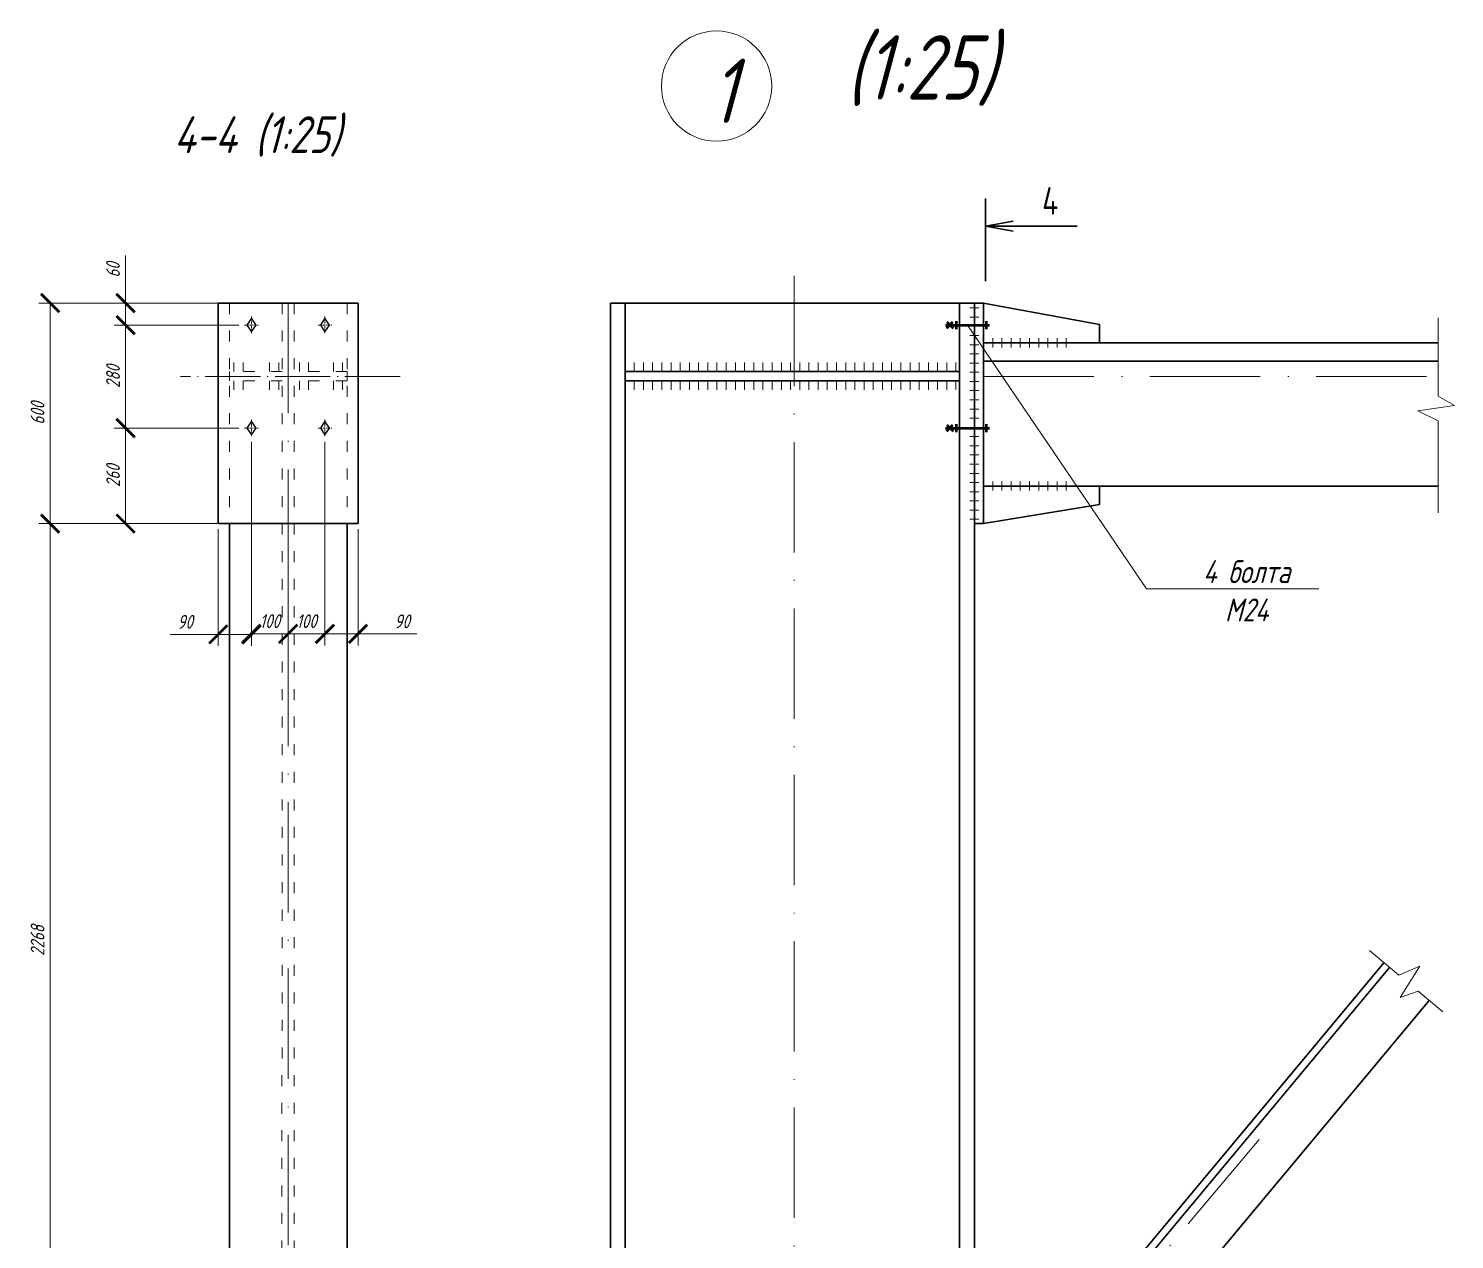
# Model space of a CAD drawing. Header units: millimetres. Extents: x 1665 to 4316, y 443 to 1647.
# Drawn here: x 1967.9 to 2123.1, y 1345.9 to 1477.6 of the extents above; entities that cross this region are included whole.
import ezdxf

# ---------------------------------------------------------------- set-up
doc = ezdxf.new("R2010")
doc.units = ezdxf.units.MM
for name, pattern in [('ACAD_ISO03W100', [30, 12, -18]), ('ACAD_ISO04W100', [30, 24, -3, 0, -3]), ('ACAD_ISO10W100', [18, 12, -3, 0, -3])]:
    doc.linetypes.add(name, pattern=pattern)
doc.layers.get('0').update_dxf_attribs({"lineweight": 18})
doc.styles.get("Standard").update_dxf_attribs({"font": 'romans.shx', "width": 0.75, "oblique": 15, "height": 1.5})
doc.dimstyles.new('ISO-25', dxfattribs={"dimtxt": 1.5, "dimasz": 2, "dimexe": 1.25, "dimexo": 0.625, "dimtad": 1, "dimtxsty": 'Standard', "dimblk": 'ARCHTICK', "dimcen": 2.5, "dimadec": 0, "dimazin": 0, "dimtfac": 1, "dimtmove": 0, "dimatfit": 3, "dimldrblk": 'NONE', "dimfxl": 1, "dimlwd": 18, "dimlwe": 18, "dimarcsym": 0})

# ---------------------------------------------------------------- blocks, each defined once
blk = doc.blocks.new('_ArchTick')
at = {"color": 0, "linetype": 'ByBlock', "const_width": 0.15}
blk.add_lwpolyline([(-0.5, -0.5), (0.5, 0.5)], dxfattribs=at)
blk = doc.blocks.new('*D242')
at = {"color": 0, "lineweight": 18, "transparency": 16777216}
for p, q in [((1990.79, 1445.37), (1977.24, 1445.37)), ((1978.49, 1445.37), (1978.49, 1434.17)), ((1990.17, 1434.17), (1977.24, 1434.17))]:
    blk.add_line(p, q, dxfattribs=at)
at = {"layer": 'Defpoints', "color": 0, "transparency": 16777216}
for p in [(1991.42, 1445.37), (1978.49, 1434.17), (1990.79, 1434.17)]:
    blk.add_point(p, dxfattribs=at)
at = {"color": 0, "lineweight": 18, "transparency": 16777216, "xscale": 2, "yscale": 2, "zscale": 2}
for p, rotation in [((1978.49, 1445.37), 90), ((1978.49, 1434.17), 270)]:
    blk.add_blockref('_ArchTick', p, dxfattribs=dict(at, rotation=rotation))
at = {"color": 0, "transparency": 16777216, "insert": (1977.12, 1439.77), "char_height": 1.5, "attachment_point": 5, "rotation": 90}
blk.add_mtext('280', dxfattribs=at)
blk = doc.blocks.new('_None')
blk = doc.blocks.new('*D243')
at = {"color": 0, "lineweight": 18, "transparency": 16777216}
for p, q in [((1978.49, 1447.77), (1978.49, 1452.95)), ((1989.95, 1447.77), (1977.24, 1447.77)), ((1978.49, 1445.37), (1978.49, 1447.77)), ((1990.17, 1445.37), (1977.24, 1445.37))]:
    blk.add_line(p, q, dxfattribs=at)
at = {"layer": 'Defpoints', "color": 0, "transparency": 16777216}
for p in [(1978.49, 1447.77), (1990.57, 1447.77), (1990.79, 1445.37)]:
    blk.add_point(p, dxfattribs=at)
at = {"color": 0, "lineweight": 18, "transparency": 16777216, "xscale": 2, "yscale": 2, "zscale": 2}
for p, rotation in [((1978.49, 1447.77), 90), ((1978.49, 1445.37), 270)]:
    blk.add_blockref('_ArchTick', p, dxfattribs=dict(at, rotation=rotation))
at = {"color": 0, "transparency": 16777216, "insert": (1977.12, 1451.36), "char_height": 1.5, "attachment_point": 5, "rotation": 90}
blk.add_mtext('60', dxfattribs=at)
blk = doc.blocks.new('*D244')
at = {"color": 0, "lineweight": 18, "transparency": 16777216}
for p, q in [((1990.79, 1434.17), (1977.24, 1434.17)), ((1978.49, 1434.17), (1978.49, 1423.77)), ((1989.95, 1423.77), (1977.24, 1423.77))]:
    blk.add_line(p, q, dxfattribs=at)
at = {"layer": 'Defpoints', "color": 0, "transparency": 16777216}
for p in [(1991.42, 1434.17), (1978.49, 1423.77), (1990.57, 1423.77)]:
    blk.add_point(p, dxfattribs=at)
at = {"color": 0, "lineweight": 18, "transparency": 16777216, "xscale": 2, "yscale": 2, "zscale": 2}
for p, rotation in [((1978.49, 1434.17), 90), ((1978.49, 1423.77), 270)]:
    blk.add_blockref('_ArchTick', p, dxfattribs=dict(at, rotation=rotation))
at = {"color": 0, "transparency": 16777216, "insert": (1977.12, 1428.97), "char_height": 1.5, "attachment_point": 5, "rotation": 90}
blk.add_mtext('260', dxfattribs=at)
blk = doc.blocks.new('*D245')
at = {"color": 0, "lineweight": 18, "transparency": 16777216}
for p, q in [((1987.95, 1447.77), (1969.03, 1447.77)), ((1970.28, 1447.77), (1970.28, 1423.77)), ((1987.95, 1423.77), (1969.03, 1423.77))]:
    blk.add_line(p, q, dxfattribs=at)
at = {"layer": 'Defpoints', "color": 0, "transparency": 16777216}
for p in [(1988.57, 1447.77), (1970.28, 1423.77), (1988.57, 1423.77)]:
    blk.add_point(p, dxfattribs=at)
at = {"color": 0, "lineweight": 18, "transparency": 16777216, "xscale": 2, "yscale": 2, "zscale": 2}
for p, rotation in [((1970.28, 1447.77), 90), ((1970.28, 1423.77), 270)]:
    blk.add_blockref('_ArchTick', p, dxfattribs=dict(at, rotation=rotation))
at = {"color": 0, "transparency": 16777216, "insert": (1968.91, 1435.77), "char_height": 1.5, "attachment_point": 5, "rotation": 90}
blk.add_mtext('600', dxfattribs=at)
blk = doc.blocks.new('*D246')
at = {"color": 0, "lineweight": 18, "transparency": 16777216}
for p, q in [((2000.17, 1424.9), (2000.17, 1410.52)), ((2003.77, 1423.15), (2003.77, 1410.52)), ((2000.17, 1411.77), (2003.77, 1411.77)), ((2003.77, 1411.77), (2010.18, 1411.77))]:
    blk.add_line(p, q, dxfattribs=at)
at = {"layer": 'Defpoints', "color": 0, "transparency": 16777216}
for p in [(2000.17, 1425.52), (2003.77, 1423.77), (2003.77, 1411.77)]:
    blk.add_point(p, dxfattribs=at)
at = {"color": 0, "lineweight": 18, "transparency": 16777216, "xscale": 2, "yscale": 2, "zscale": 2, "rotation": 180}
blk.add_blockref('_ArchTick', (2000.17, 1411.77), dxfattribs=at)
at = {"color": 0, "lineweight": 18, "transparency": 16777216, "xscale": 2, "yscale": 2, "zscale": 2}
blk.add_blockref('_ArchTick', (2003.77, 1411.77), dxfattribs=at)
at = {"color": 0, "transparency": 16777216, "insert": (2008.57, 1413.14), "char_height": 1.5, "attachment_point": 5}
blk.add_mtext('90', dxfattribs=at)
blk = doc.blocks.new('*D247')
at = {"color": 0, "lineweight": 18, "transparency": 16777216}
for p, q in [((1992.17, 1424.9), (1992.17, 1410.47)), ((1988.57, 1423.15), (1988.57, 1410.47)), ((1988.57, 1411.72), (1983.34, 1411.72)), ((1992.17, 1411.72), (1988.57, 1411.72))]:
    blk.add_line(p, q, dxfattribs=at)
at = {"layer": 'Defpoints', "color": 0, "transparency": 16777216}
for p in [(1992.17, 1425.52), (1988.57, 1423.77), (1988.57, 1411.72)]:
    blk.add_point(p, dxfattribs=at)
at = {"color": 0, "lineweight": 18, "transparency": 16777216, "xscale": 2, "yscale": 2, "zscale": 2, "rotation": 180}
blk.add_blockref('_ArchTick', (1988.57, 1411.72), dxfattribs=at)
at = {"color": 0, "lineweight": 18, "transparency": 16777216, "xscale": 2, "yscale": 2, "zscale": 2}
blk.add_blockref('_ArchTick', (1992.17, 1411.72), dxfattribs=at)
at = {"color": 0, "transparency": 16777216, "insert": (1984.96, 1413.09), "char_height": 1.5, "attachment_point": 5}
blk.add_mtext('90', dxfattribs=at)
blk = doc.blocks.new('*D248')
at = {"color": 0, "lineweight": 18, "transparency": 16777216}
for p, q in [((1992.17, 1432.66), (1992.17, 1410.53)), ((1996.17, 1423.15), (1996.17, 1410.53)), ((1992.17, 1411.78), (1996.17, 1411.78))]:
    blk.add_line(p, q, dxfattribs=at)
at = {"layer": 'Defpoints', "color": 0, "transparency": 16777216}
for p in [(1992.17, 1433.29), (1996.17, 1423.77), (1996.17, 1411.78)]:
    blk.add_point(p, dxfattribs=at)
at = {"color": 0, "lineweight": 18, "transparency": 16777216, "xscale": 2, "yscale": 2, "zscale": 2, "rotation": 180}
blk.add_blockref('_ArchTick', (1992.17, 1411.78), dxfattribs=at)
at = {"color": 0, "lineweight": 18, "transparency": 16777216, "xscale": 2, "yscale": 2, "zscale": 2}
blk.add_blockref('_ArchTick', (1996.17, 1411.78), dxfattribs=at)
at = {"color": 0, "transparency": 16777216, "insert": (1994.17, 1413.16), "char_height": 1.5, "attachment_point": 5}
blk.add_mtext('100', dxfattribs=at)
blk = doc.blocks.new('*D249')
at = {"color": 0, "lineweight": 18, "transparency": 16777216}
for p, q in [((2000.17, 1432.66), (2000.17, 1410.53)), ((1996.17, 1423.15), (1996.17, 1410.53)), ((1996.17, 1411.78), (2000.17, 1411.78))]:
    blk.add_line(p, q, dxfattribs=at)
at = {"layer": 'Defpoints', "color": 0, "transparency": 16777216}
for p in [(2000.17, 1433.29), (1996.17, 1423.77), (2000.17, 1411.78)]:
    blk.add_point(p, dxfattribs=at)
at = {"color": 0, "lineweight": 18, "transparency": 16777216, "xscale": 2, "yscale": 2, "zscale": 2, "rotation": 180}
blk.add_blockref('_ArchTick', (1996.17, 1411.78), dxfattribs=at)
at = {"color": 0, "lineweight": 18, "transparency": 16777216, "xscale": 2, "yscale": 2, "zscale": 2}
blk.add_blockref('_ArchTick', (2000.17, 1411.78), dxfattribs=at)
at = {"color": 0, "transparency": 16777216, "insert": (1998.17, 1413.16), "char_height": 1.5, "attachment_point": 5}
blk.add_mtext('100', dxfattribs=at)
blk = doc.blocks.new('*D252')
at = {"color": 0, "lineweight": 18, "transparency": 16777216}
for p, q in [((1987.95, 1423.77), (1969.03, 1423.77)), ((1970.28, 1423.77), (1970.28, 1333.05)), ((1987.95, 1333.05), (1969.03, 1333.05))]:
    blk.add_line(p, q, dxfattribs=at)
at = {"layer": 'Defpoints', "color": 0, "transparency": 16777216}
for p in [(1988.57, 1423.77), (1970.28, 1333.05), (1988.57, 1333.05)]:
    blk.add_point(p, dxfattribs=at)
at = {"color": 0, "lineweight": 18, "transparency": 16777216, "xscale": 2, "yscale": 2, "zscale": 2}
for p, rotation in [((1970.28, 1423.77), 90), ((1970.28, 1333.05), 270)]:
    blk.add_blockref('_ArchTick', p, dxfattribs=dict(at, rotation=rotation))
at = {"color": 0, "transparency": 16777216, "insert": (1968.91, 1378.41), "char_height": 1.5, "attachment_point": 5, "rotation": 90}
blk.add_mtext('2268', dxfattribs=at)

msp = doc.modelspace()

# ---------------------------------------------------------------- linework, layer by layer
at = {"lineweight": 30}
for p, q in [((2072.026, 1450.136), (2072.026, 1459.136)), ((2072.026, 1456.136), (2075.03, 1456.665)), ((2072.026, 1456.136), (2082.026, 1456.136)), ((2072.026, 1456.136), (2075.03, 1455.606)), ((2003.773, 1447.773), (1988.573, 1447.773)), ((1988.573, 1447.773), (1988.573, 1423.773)), ((2003.773, 1423.773), (2003.773, 1447.773)), ((2031.226, 1270.973), (2031.226, 1447.773)), ((2031.226, 1447.773), (2070.826, 1447.773)), ((2032.826, 1270.973), (2032.826, 1447.773)), ((2069.226, 1447.773), (2069.226, 1270.973)), ((2070.826, 1447.773), (2070.826, 1270.973)), ((2070.826, 1447.773), (2070.826, 1423.773)), ((2070.826, 1447.773), (2071.826, 1447.773)), ((2071.826, 1447.773), (2071.826, 1423.773)), ((2071.826, 1447.773), (2084.426, 1445.441)), ((2084.426, 1445.441), (2084.426, 1443.441)), ((2071.826, 1443.441), (2121.298, 1443.441)), ((2071.826, 1441.441), (2121.298, 1441.441)), ((2069.226, 1440.31), (2032.826, 1440.31)), ((2069.226, 1439.31), (2032.826, 1439.31)), ((2071.826, 1427.857), (2121.298, 1427.857)), ((2084.426, 1427.857), (2084.426, 1425.857)), ((2071.826, 1423.773), (2084.426, 1425.857)), ((1988.573, 1423.773), (2003.773, 1423.773)), ((1989.773, 1423.773), (1989.773, 1333.053)), ((2002.573, 1423.773), (2002.573, 1333.053)), ((2071.826, 1423.773), (2070.826, 1423.773)), ((2073.345, 1325.587), (2115.393, 1376.01)), ((2073.96, 1325.073), (2116.006, 1375.495)), ((2078.256, 1321.482), (2120.295, 1371.896))]:
    msp.add_line(p, q, dxfattribs=at)
at = {"linetype": 'ACAD_ISO10W100'}
for p, q in [((2051.226, 1450.742), (2051.226, 1253.537)), ((1996.173, 1447.773), (1996.173, 1252.15)), ((2070.826, 1319.853), (2102.924, 1358.106))]:
    msp.add_line(p, q, dxfattribs=at)
for p, q in [((2002.573, 1447.773), (1989.773, 1447.773)), ((2070.326, 1447.239), (2071.326, 1447.239)), ((2070.326, 1446.239), (2071.326, 1446.239)), ((2121.298, 1446.157), (2121.298, 1437.645)), ((2070.089, 1445.373), (2089.568, 1416.672)), ((2070.326, 1445.239), (2071.326, 1445.239)), ((2070.326, 1444.239), (2071.326, 1444.239)), ((2070.326, 1443.239), (2071.326, 1443.239)), ((2072.824, 1442.941), (2072.824, 1443.941)), ((2073.824, 1442.941), (2073.824, 1443.941)), ((2073.824, 1442.941), (2073.824, 1443.941)), ((2074.824, 1442.941), (2074.824, 1443.941)), ((2075.824, 1442.941), (2075.824, 1443.941)), ((2076.824, 1442.941), (2076.824, 1443.941)), ((2076.824, 1442.941), (2076.824, 1443.941)), ((2077.824, 1442.941), (2077.824, 1443.941)), ((2077.824, 1442.941), (2077.824, 1443.941)), ((2078.824, 1442.941), (2078.824, 1443.941)), ((2079.824, 1442.941), (2079.824, 1443.941)), ((2080.824, 1442.941), (2080.824, 1443.941)), ((1990.267, 1440.31), (1990.267, 1441.31)), ((1991.267, 1440.31), (1991.267, 1441.31)), ((1994.151, 1440.31), (1994.151, 1441.31)), ((1995.151, 1440.31), (1995.151, 1441.31)), ((1997.391, 1440.31), (1997.391, 1441.31)), ((1998.391, 1440.31), (1998.391, 1441.31)), ((2001.087, 1440.31), (2001.087, 1441.31)), ((2002.087, 1440.31), (2002.087, 1441.31)), ((2033.826, 1440.31), (2033.826, 1441.31)), ((2034.826, 1440.31), (2034.826, 1441.31)), ((2035.826, 1440.31), (2035.826, 1441.31)), ((2036.826, 1440.31), (2036.826, 1441.31)), ((2037.826, 1440.31), (2037.826, 1441.31)), ((2038.826, 1440.31), (2038.826, 1441.31)), ((2039.826, 1440.31), (2039.826, 1441.31)), ((2040.826, 1440.31), (2040.826, 1441.31)), ((2041.826, 1440.31), (2041.826, 1441.31)), ((2042.826, 1440.31), (2042.826, 1441.31)), ((2043.826, 1440.31), (2043.826, 1441.31)), ((2044.826, 1440.31), (2044.826, 1441.31)), ((2045.826, 1440.31), (2045.826, 1441.31)), ((2045.826, 1440.31), (2045.826, 1441.31)), ((2046.826, 1440.31), (2046.826, 1441.31)), ((2047.826, 1440.31), (2047.826, 1441.31)), ((2048.826, 1440.31), (2048.826, 1441.31)), ((2049.826, 1440.31), (2049.826, 1441.31)), ((2050.826, 1440.31), (2050.826, 1441.31)), ((2051.826, 1440.31), (2051.826, 1441.31)), ((2052.826, 1440.31), (2052.826, 1441.31)), ((2053.826, 1440.31), (2053.826, 1441.31)), ((2054.826, 1440.31), (2054.826, 1441.31)), ((2055.826, 1440.31), (2055.826, 1441.31)), ((2055.826, 1440.31), (2055.826, 1441.31)), ((2056.826, 1440.31), (2056.826, 1441.31)), ((2057.826, 1440.31), (2057.826, 1441.31)), ((2058.826, 1440.31), (2058.826, 1441.31)), ((2059.826, 1440.31), (2059.826, 1441.31)), ((2060.826, 1440.31), (2060.826, 1441.31)), ((2061.826, 1440.31), (2061.826, 1441.31)), ((2062.826, 1440.31), (2062.826, 1441.31)), ((2063.826, 1440.31), (2063.826, 1441.31)), ((2064.826, 1440.31), (2064.826, 1441.31)), ((2065.826, 1440.31), (2065.826, 1441.31)), ((2065.826, 1440.31), (2065.826, 1441.31)), ((2066.826, 1440.31), (2066.826, 1441.31)), ((2067.826, 1440.31), (2067.826, 1441.31)), ((2068.826, 1440.31), (2068.826, 1441.31)), ((2070.326, 1442.239), (2071.326, 1442.239)), ((2070.326, 1441.239), (2071.326, 1441.239)), ((2071.826, 1440.81), (2071.826, 1441.81)), ((1989.773, 1440.31), (1989.773, 1439.31)), ((2002.573, 1440.31), (2002.573, 1439.31)), ((2070.326, 1440.239), (2071.326, 1440.239)), ((1990.267, 1438.31), (1990.267, 1439.31)), ((1991.267, 1438.31), (1991.267, 1439.31)), ((1994.151, 1438.31), (1994.151, 1439.31)), ((1995.151, 1438.31), (1995.151, 1439.31)), ((1997.391, 1438.31), (1997.391, 1439.31)), ((1998.391, 1438.31), (1998.391, 1439.31)), ((2001.087, 1438.31), (2001.087, 1439.31)), ((2002.087, 1438.31), (2002.087, 1439.31)), ((2033.826, 1438.31), (2033.826, 1439.31)), ((2034.826, 1438.31), (2034.826, 1439.31)), ((2035.826, 1438.31), (2035.826, 1439.31)), ((2036.826, 1438.31), (2036.826, 1439.31)), ((2037.826, 1438.31), (2037.826, 1439.31)), ((2038.826, 1438.31), (2038.826, 1439.31)), ((2039.826, 1438.31), (2039.826, 1439.31)), ((2040.826, 1438.31), (2040.826, 1439.31)), ((2041.826, 1438.31), (2041.826, 1439.31)), ((2042.826, 1438.31), (2042.826, 1439.31)), ((2043.826, 1438.31), (2043.826, 1439.31)), ((2044.826, 1438.31), (2044.826, 1439.31)), ((2045.826, 1438.31), (2045.826, 1439.31)), ((2045.826, 1438.31), (2045.826, 1439.31)), ((2046.826, 1438.31), (2046.826, 1439.31)), ((2047.826, 1438.31), (2047.826, 1439.31)), ((2048.826, 1438.31), (2048.826, 1439.31)), ((2049.826, 1438.31), (2049.826, 1439.31)), ((2050.826, 1438.31), (2050.826, 1439.31)), ((2051.826, 1438.31), (2051.826, 1439.31)), ((2052.826, 1438.31), (2052.826, 1439.31)), ((2053.826, 1438.31), (2053.826, 1439.31)), ((2054.826, 1438.31), (2054.826, 1439.31)), ((2055.826, 1438.31), (2055.826, 1439.31)), ((2055.826, 1438.31), (2055.826, 1439.31)), ((2056.826, 1438.31), (2056.826, 1439.31)), ((2057.826, 1438.31), (2057.826, 1439.31)), ((2058.826, 1438.31), (2058.826, 1439.31)), ((2059.826, 1438.31), (2059.826, 1439.31)), ((2060.826, 1438.31), (2060.826, 1439.31)), ((2061.826, 1438.31), (2061.826, 1439.31)), ((2062.826, 1438.31), (2062.826, 1439.31)), ((2063.826, 1438.31), (2063.826, 1439.31)), ((2064.826, 1438.31), (2064.826, 1439.31)), ((2065.826, 1438.31), (2065.826, 1439.31)), ((2065.826, 1438.31), (2065.826, 1439.31)), ((2066.826, 1438.31), (2066.826, 1439.31)), ((2067.826, 1438.31), (2067.826, 1439.31)), ((2068.826, 1438.31), (2068.826, 1439.31)), ((2070.326, 1439.239), (2071.326, 1439.239)), ((2070.326, 1439.239), (2071.326, 1439.239)), ((2070.326, 1438.239), (2071.326, 1438.239)), ((2071.826, 1437.81), (2071.826, 1438.81)), ((2070.326, 1437.239), (2071.326, 1437.239)), ((2123.059, 1436.61), (2119.088, 1436.035)), ((2121.298, 1437.645), (2123.059, 1436.61)), ((2070.326, 1436.239), (2071.326, 1436.239)), ((2070.326, 1435.239), (2071.326, 1435.239)), ((2119.088, 1436.035), (2121.298, 1434.936)), ((2070.326, 1434.239), (2071.326, 1434.239)), ((2121.298, 1434.936), (2121.298, 1424.928)), ((2070.326, 1433.239), (2071.326, 1433.239)), ((2070.326, 1432.239), (2071.326, 1432.239)), ((2070.326, 1431.239), (2071.326, 1431.239)), ((2070.326, 1431.239), (2071.326, 1431.239)), ((2070.326, 1430.239), (2071.326, 1430.239)), ((2070.326, 1429.239), (2071.326, 1429.239)), ((2070.326, 1428.239), (2071.326, 1428.239)), ((2072.824, 1427.357), (2072.824, 1428.357)), ((2073.824, 1427.357), (2073.824, 1428.357)), ((2073.824, 1427.357), (2073.824, 1428.357)), ((2074.824, 1427.357), (2074.824, 1428.357)), ((2075.824, 1427.357), (2075.824, 1428.357)), ((2076.824, 1427.357), (2076.824, 1428.357)), ((2076.824, 1427.357), (2076.824, 1428.357)), ((2077.824, 1427.357), (2077.824, 1428.357)), ((2077.824, 1427.357), (2077.824, 1428.357)), ((2078.824, 1427.357), (2078.824, 1428.357)), ((2079.824, 1427.357), (2079.824, 1428.357)), ((2080.824, 1427.357), (2080.824, 1428.357)), ((2070.326, 1427.239), (2071.326, 1427.239)), ((2070.326, 1426.239), (2071.326, 1426.239)), ((2070.326, 1425.239), (2071.326, 1425.239)), ((2070.326, 1424.239), (2071.326, 1424.239)), ((2089.568, 1416.672), (2108.29, 1416.672)), ((2117.018, 1374.647), (2113.816, 1377.333)), ((2119.28, 1375.634), (2117.018, 1374.647)), ((2117.167, 1372.221), (2119.28, 1375.634)), ((2119.093, 1372.905), (2117.167, 1372.221)), ((2121.795, 1370.638), (2119.093, 1372.905))]:
    msp.add_line(p, q)
at = {"linetype": 'ACAD_ISO03W100', "ltscale": 0.1}
for p, q in [((1989.773, 1447.773), (1989.773, 1423.773)), ((1995.533, 1447.773), (1995.466, 1272.082)), ((1996.813, 1447.773), (1996.813, 1272.082)), ((2002.573, 1447.773), (2002.573, 1423.773)), ((1995.533, 1440.31), (1989.773, 1440.31)), ((2002.573, 1440.31), (1996.813, 1440.31)), ((1995.533, 1439.31), (1989.773, 1439.31)), ((2002.573, 1439.31), (1996.813, 1439.31))]:
    msp.add_line(p, q, dxfattribs=at)
at = {"lineweight": 25}
for p, q in [((1992.173, 1446.123), (1991.673, 1445.373)), ((1992.673, 1445.373), (1992.173, 1446.123)), ((2000.173, 1446.123), (1999.673, 1445.373)), ((2000.673, 1445.373), (2000.173, 1446.123)), ((1991.673, 1445.373), (1992.173, 1444.623)), ((1992.173, 1444.623), (1992.673, 1445.373)), ((1999.673, 1445.373), (2000.173, 1444.623)), ((2000.173, 1444.623), (2000.673, 1445.373)), ((1992.173, 1434.923), (1991.673, 1434.173)), ((1991.673, 1434.173), (1992.173, 1433.423)), ((1992.673, 1434.173), (1992.173, 1434.923)), ((1992.173, 1433.423), (1992.673, 1434.173)), ((2000.173, 1434.923), (1999.673, 1434.173)), ((1999.673, 1434.173), (2000.173, 1433.423)), ((2000.673, 1434.173), (2000.173, 1434.923)), ((2000.173, 1433.423), (2000.673, 1434.173))]:
    msp.add_line(p, q, dxfattribs=at)
at = {"linetype": 'ACAD_ISO04W100', "ltscale": 0.01}
for p, q in [((1992.173, 1446.315), (1992.173, 1444.488)), ((2000.173, 1446.315), (2000.173, 1444.488)), ((1991.419, 1445.373), (1992.927, 1445.373)), ((1999.419, 1445.373), (2000.927, 1445.373)), ((1992.173, 1435.115), (1992.173, 1433.288)), ((2000.173, 1435.115), (2000.173, 1433.288)), ((1991.419, 1434.173), (1992.927, 1434.173)), ((1999.419, 1434.173), (2000.927, 1434.173))]:
    msp.add_line(p, q, dxfattribs=at)
at = {"lineweight": 50}
for p, q in [((2067.696, 1445.373), (2072.483, 1445.373)), ((2067.819, 1445.713), (2068.512, 1445.019)), ((2067.819, 1445.032), (2068.499, 1445.713)), ((2068.864, 1445.782), (2068.864, 1444.91)), ((2072.111, 1445.782), (2072.111, 1444.91)), ((2067.696, 1434.173), (2072.483, 1434.173)), ((2067.819, 1434.519), (2068.512, 1433.826)), ((2067.819, 1433.839), (2068.499, 1434.519)), ((2068.864, 1434.582), (2068.864, 1433.71)), ((2072.111, 1434.582), (2072.111, 1433.71))]:
    msp.add_line(p, q, dxfattribs=at)
at = {"linetype": 'ACAD_ISO04W100', "ltscale": 0.25}
msp.add_line((2008.346, 1439.773), (1984.457, 1439.773), dxfattribs=at)
at = {"linetype": 'ACAD_ISO10W100', "lineweight": 18}
msp.add_line((2071.826, 1439.773), (2121.298, 1439.773), dxfattribs=at)
msp.add_circle((2042.776, 1471.377), 6)

# ---------------------------------------------------------------- texts
for s, width, gutter_width, insert, char_height, attachment_point in [(' (1:25)', 57.61317, 12.5, (2053.34, 1476.903), 7, 1), ('1', 19.25403, 7.5, (2042.116, 1474.362), 7, 1), ('4-4 (1:25)', 30.41833, 7.5, (1983.714, 1468.087), 4, 1), ('{\\Q0;4}', 2.98274, 7.5, (2078.201, 1460.378), 3, 1), ('4 болта \\PМ24 ', 28.04106, 12.5, (2100.438, 1416.46), 2.5, 5)]:
    msp.add_mtext_dynamic_manual_height_columns(s, width=width, gutter_width=gutter_width, heights=[0], dxfattribs=dict(insert=insert, char_height=char_height, attachment_point=attachment_point))

# ---------------------------------------------------------------- dimensions: what is measured, and where the dimension line sits
for base, p1, p2, text, picture, middle in [((1978.491, 1447.773), (1990.794, 1445.373), (1990.573, 1447.773), '60', '*D243', (1977.116, 1451.362)), ((1970.284, 1423.773), (1988.573, 1447.773), (1988.573, 1423.773), '600', '*D245', (1968.909, 1435.773)), ((1978.491, 1423.773), (1991.419, 1434.173), (1990.573, 1423.773), '260', '*D244', (1977.116, 1428.973)), ((1970.284, 1333.053), (1988.573, 1423.773), (1988.573, 1333.053), '2268', '*D252', (1968.909, 1378.413))]:
    dim = msp.add_linear_dim(base=base, p1=p1, p2=p2, angle=90, text=text, dimstyle='ISO-25')
    dim.commit()
    dim.dimension.update_dxf_attribs({"geometry": picture, "text_midpoint": middle})
dim = msp.add_linear_dim(base=(1978.491, 1434.173), p1=(1991.419, 1445.373), p2=(1990.794, 1434.173), angle=90, text='280', dimstyle='ISO-25')
dim.commit()
dim.dimension.update_dxf_attribs({"geometry": '*D242', "text_midpoint": (1978.491, 1439.773), "dimtype": 160})
for base, p1, p2, text, picture, middle in [((1996.173, 1411.782), (1992.173, 1433.288), (1996.173, 1423.773), '100', '*D248', (1994.173, 1411.782)), ((1988.573, 1411.717), (1992.173, 1425.523), (1988.573, 1423.773), '90', '*D247', (1984.957, 1411.717)), ((2003.773, 1411.768), (2000.173, 1425.523), (2003.773, 1423.773), '90', '*D246', (2008.569, 1411.768))]:
    dim = msp.add_linear_dim(base=base, p1=p1, p2=p2, text=text, dimstyle='ISO-25')
    dim.commit()
    dim.dimension.update_dxf_attribs({"geometry": picture, "text_midpoint": middle, "dimtype": 160})
dim = msp.add_linear_dim(base=(2000.173, 1411.782), p1=(1996.173, 1423.773), p2=(2000.173, 1433.288), text='100', dimstyle='ISO-25', override={"dimtmove": 1})
dim.commit()
dim.dimension.update_dxf_attribs({"geometry": '*D249', "text_midpoint": (1998.173, 1413.157)})

doc.saveas('drawing.dxf')
